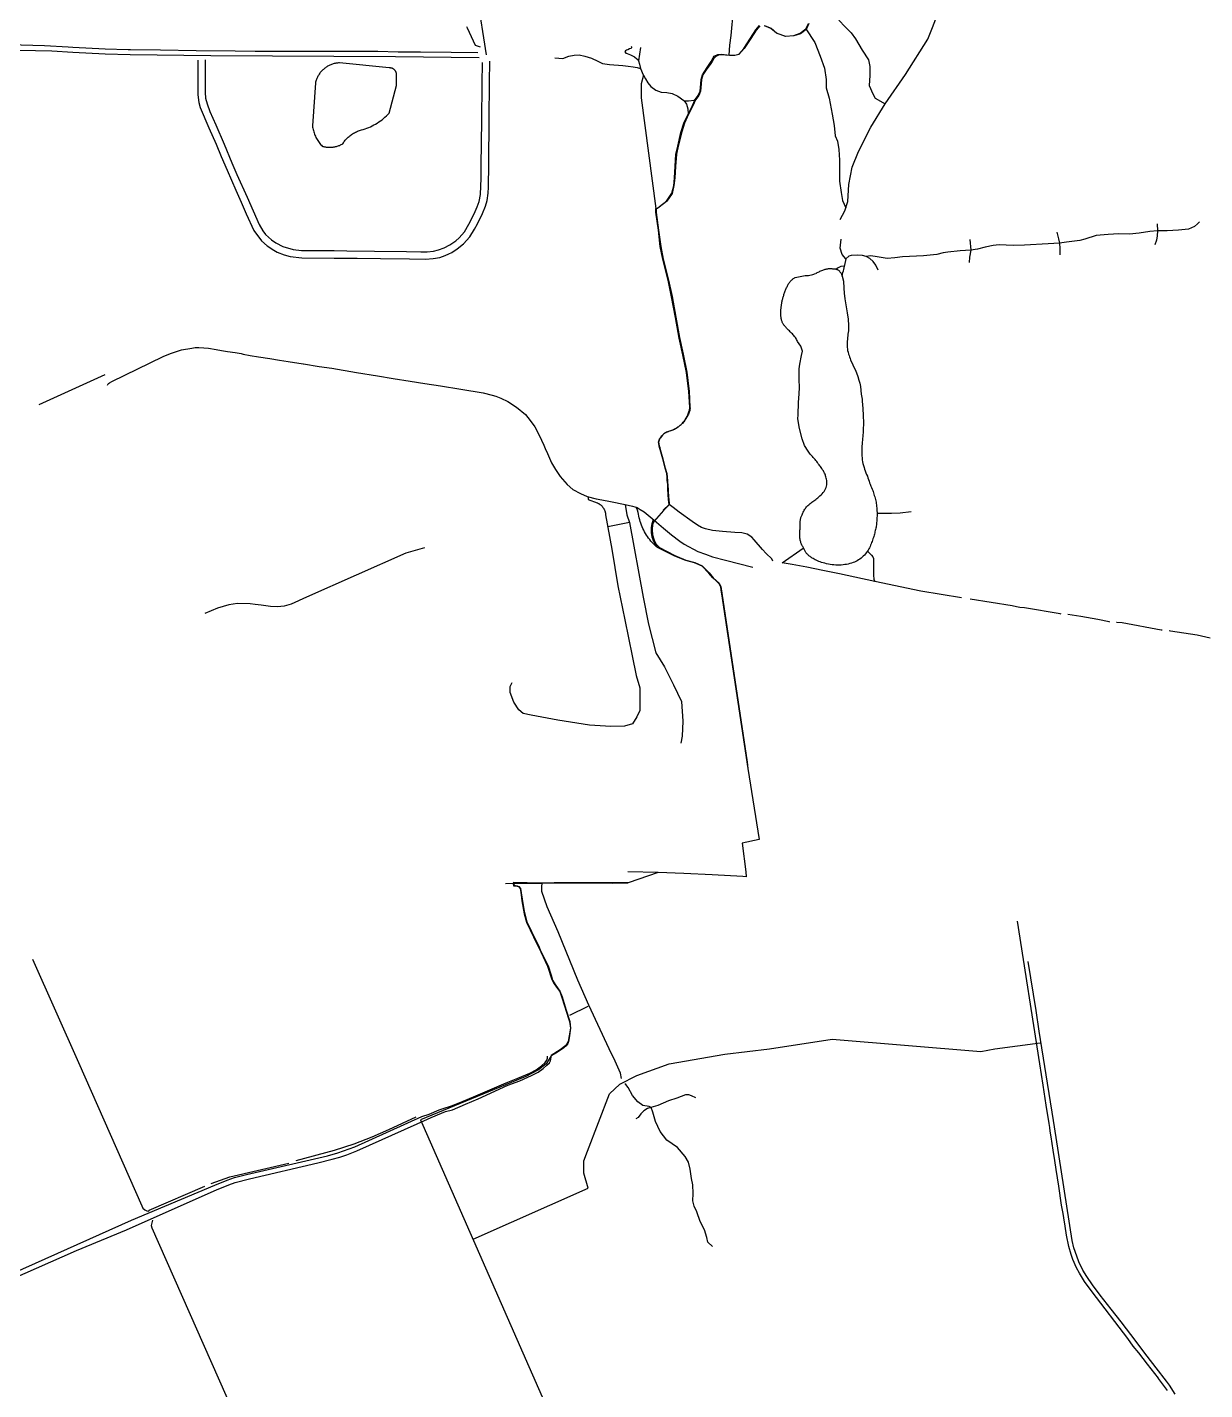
# Model space of a CAD drawing. Header units: inches. Extents: x 327545 to 344127, y 4677187 to 4689491.
# Drawn here: x 340289 to 342356, y 4685573 to 4687964 of the extents above; entities that cross this region are included whole.
import ezdxf

# ---------------------------------------------------------------- set-up
doc = ezdxf.new("R2010")
doc.units = ezdxf.units.IN
doc.header["$MEASUREMENT"] = 0
doc.layers.add('Trails', color=7, linetype='Continuous')

msp = doc.modelspace()

# ---------------------------------------------------------------- linework, layer by layer
at = {"layer": 'Trails'}
for p, q in [((340898.4853, 4689171.9693), (341094.6045, 4687915.6479)), ((342272.5647, 4687619.1488), (342273.0303, 4687606.6343)), ((341943.7095, 4687591.5688), (341945.1479, 4687572.8798)), ((340412.622, 4687348.3255), (340309.6837, 4687301.5221)), ((340425.328, 4687354.1026), (340412.622, 4687348.3255)), ((341346.1911, 4687095.1152), (341308.1029, 4687087.2592)), ((340953.9012, 4687040.946), (340866.7479, 4687002.3279)), ((340986.7867, 4687050.1108), (340953.9012, 4687040.946)), ((341613.9382, 4687024.2623), (341651.2525, 4687049.9336)), ((340866.7479, 4687002.3279), (340779.3946, 4686963.6852)), ((341343.4756, 4686461.7176), (341324.6625, 4686461.6032)), ((340298.8563, 4686328.4511), (340379.2425, 4686147.0036)), ((341273.0543, 4686245.1443), (341240.7592, 4686229.3948))]:
    msp.add_line(p, q, dxfattribs=at)
for points in [[(341715.7867, 4687626.5661), (341724.3857, 4687641.7796), (341729.6774, 4687658.3161), (341731.0003, 4687688.0818), (341736.9534, 4687718.509), (341748.1982, 4687745.6288), (341770.0264, 4687788.6237), (341795.1619, 4687829.6342), (341830.3515, 4687880.9634), (341870.0391, 4687942.8761), (341877.9766, 4687963.5136), (341890.6767, 4687996.8512), (341904.1704, 4688057.97), (341929.2411, 4688066.8417), (341947.4974, 4688077.9542), (341967.3395, 4688092.6483)], [(341534.3469, 4687996.3586), (341530.9298, 4687990.2579), (341529.3556, 4687987.4505), (341526.8905, 4687980.3786), (341525.8287, 4687969.0308), (341524.2233, 4687949.3863), (341521.5561, 4687932.7237), (341520.4394, 4687915.2295)], [(341657.3516, 4688010.6137), (341680.79, 4688006.0397), (341695.3421, 4687994.1335), (341711.2171, 4687979.5814), (341721.8005, 4687967.6751), (341735.0297, 4687954.4459), (341742.9672, 4687943.8625), (341754.8735, 4687924.0187), (341765.4568, 4687906.8208), (341768.1027, 4687894.9145), (341768.1027, 4687879.0395), (341766.7798, 4687861.8415), (341773.3944, 4687847.2894), (341777.3631, 4687839.3519), (341795.1619, 4687829.6342)], [(341574.8999, 4687966.4092), (341568.5235, 4687958.6304), (341559.2895, 4687944.3694), (341547.3038, 4687926.4835), (341538.3874, 4687916.4029), (341530.9525, 4687914.5508), (341521.5069, 4687914.4714), (341507.484, 4687915.6091), (341502.2981, 4687915.0006), (341497.5237, 4687912.7539), (341494.2223, 4687909.0873), (341491.1646, 4687903.9972), (341487.8706, 4687898.4806), (341481.9968, 4687891.1384), (341474.8624, 4687880.193), (341472.8984, 4687872.5216), (341472.0297, 4687864.6204), (341471.5193, 4687858.2771), (341471.0337, 4687851.9716), (341467.7787, 4687844.0259), (341462.2225, 4687836.7631), (341457.3425, 4687826.0173), (341449.959, 4687811.3631), (341442.6839, 4687795.8556), (341438.0131, 4687780.4068), (341431.4646, 4687755.1258), (341428.6468, 4687741.116), (341427.218, 4687719.4863), (341425.829, 4687699.6425), (341424.2812, 4687685.9503), (341421.1095, 4687672.2261), (341411.7796, 4687658.4865), (341398.8811, 4687648.644), (341395.9839, 4687646.223), (341393.302, 4687645.2935), (341393.176, 4687638.9238), (341397.4623, 4687607.9675), (341400.9945, 4687579.194), (341405.5585, 4687557.1277), (341414.5279, 4687520.377), (341421.006, 4687491.4607), (341427.6155, 4687455.1246), (341434.2251, 4687419.7323), (341440.3626, 4687390.0029), (341446.9721, 4687358.3858), (341450.749, 4687324.8811), (341452.4156, 4687297.3945), (341452.623, 4687295.4025), (341452.2526, 4687293.1932), (341451.988, 4687291.5396), (341451.4324, 4687289.661), (341451.0355, 4687288.4572), (341450.4138, 4687286.9226), (341449.7259, 4687285.1366), (341448.9321, 4687283.4698), (341448.178, 4687281.9087), (341447.4372, 4687280.4006), (341446.5773, 4687278.866), (341445.5719, 4687277.2785), (341444.7723, 4687275.9481), (341443.79, 4687274.5014), (341442.6879, 4687273.0055), (341441.5899, 4687271.4576), (341440.4654, 4687270.1876), (341439.2086, 4687268.7721), (341438.0709, 4687267.7138), (341436.8274, 4687266.5496), (341435.4648, 4687265.3325), (341434.208, 4687264.3933), (341432.8322, 4687263.2952), (341431.4696, 4687262.184), (341429.9747, 4687261.2447), (341428.4401, 4687260.2922), (341426.879, 4687259.3529), (341425.3259, 4687258.5437), (341423.6961, 4687257.7394), (341422.1298, 4687257.0409), (341420.6269, 4687256.4271), (341417.1979, 4687255.1994), (341414.5944, 4687254.3739), (341413.0104, 4687253.8355), (341411.3237, 4687253.1409), (341409.7097, 4687252.3604), (341408.195, 4687251.3815), (341406.6935, 4687250.3099), (341405.2846, 4687249.2119), (341404.041, 4687247.9617), (341402.7909, 4687246.5065), (341401.7458, 4687245.1241), (341400.747, 4687243.6821), (341399.8011, 4687242.088), (341398.9213, 4687240.4608), (341398.5509, 4687239.5744), (341398.2136, 4687238.7542), (341397.9556, 4687237.9075), (341397.6117, 4687237.0675), (341397.4595, 4687236.234), (341397.9622, 4687232.9267), (341398.5972, 4687229.6393), (341399.3323, 4687226.3285), (341400.2055, 4687223.0423), (341404.6981, 4687206.7545), (341408.905, 4687190.2921), (341409.6035, 4687188.3633), (341410.1988, 4687186.4663), (341410.7941, 4687184.5136), (341411.2465, 4687182.6086), (341411.6593, 4687180.5449), (341412.0324, 4687178.4652), (341412.2784, 4687176.6237), (341412.4927, 4687174.6314), (341412.6118, 4687172.6312), (341412.7626, 4687170.5357), (341412.7309, 4687168.5751), (341413.1595, 4687165.1699), (341413.4929, 4687161.7012), (341413.7469, 4687158.169), (341413.8739, 4687154.6765), (341414.0009, 4687151.0967), (341414.3263, 4687147.2549), (341414.3819, 4687145.8341), (341414.5009, 4687144.2704), (341414.612, 4687142.5877), (341414.7232, 4687140.9525), (341414.9295, 4687137.9998), (341415.0645, 4687136.4123), (341415.2709, 4687134.3247), (341415.4614, 4687132.7451), (341415.9092, 4687129.8136), (341416.1208, 4687127.7233), (341416.5177, 4687126.1504), (341405.8087, 4687116.1089), (341389.4772, 4687097.3267), (341388.2602, 4687095.5276), (341386.7653, 4687090.5507), (341385.7731, 4687082.2825), (341386.8975, 4687072.8898), (341389.4111, 4687063.8278), (341392.7845, 4687057.0809), (341398.6715, 4687050.7309), (341426.056, 4687036.7079), (341445.2383, 4687028.8366), (341460.862, 4687024.3915), (341473.7472, 4687019.047), (341486.3381, 4687006.3964), (341493.0618, 4686997.8273), (341503.5393, 4686988.1965), (341506.4233, 4686982.746), (341552.5794, 4686674.253)], [(341415.8577, 4687126.2188), (341414.9602, 4687135.4717), (341413.7412, 4687153.04), (341413.7378, 4687154.7176), (341413.6188, 4687158.2132), (341413.3882, 4687161.7032), (341413.0462, 4687165.1841), (341412.5931, 4687168.6522), (341412.5827, 4687170.6606), (341412.5038, 4687172.6674), (341412.3565, 4687174.6704), (341412.141, 4687176.6672), (341411.8575, 4687178.6555), (341411.5064, 4687180.633), (341411.0881, 4687182.5974), (341410.6029, 4687184.5463), (341410.0517, 4687186.4776), (341409.4348, 4687188.3889), (341408.7532, 4687190.2781), (341404.564, 4687206.7183), (341400.0261, 4687223.0657), (341399.1813, 4687226.3469), (341398.4339, 4687229.6517), (341397.7844, 4687232.9771), (341397.2335, 4687236.3203), (341397.4844, 4687237.1975), (341397.7652, 4687238.0657), (341398.0755, 4687238.9237), (341398.4149, 4687239.7707), (341398.783, 4687240.6056), (341399.1794, 4687241.4274), (341399.6037, 4687242.2352), (341400.0553, 4687243.028), (341400.5337, 4687243.805), (341401.0383, 4687244.5651), (341401.5687, 4687245.3076), (341402.124, 4687246.0316), (341402.7038, 4687246.7361), (341403.3073, 4687247.4205), (341403.9338, 4687248.0838), (341404.5826, 4687248.7254), (341405.2529, 4687249.3444), (341405.944, 4687249.9401), (341406.6551, 4687250.5119), (341407.3852, 4687251.0591), (341408.1336, 4687251.5811), (341408.8994, 4687252.0772), (341409.6817, 4687252.5468), (341410.4795, 4687252.9895), (341411.2921, 4687253.4046), (341412.1183, 4687253.7918), (341412.9572, 4687254.1505), (341413.808, 4687254.4803), (341414.6695, 4687254.7809), (341415.5407, 4687255.0519), (341417.2171, 4687255.5496), (341418.8754, 4687256.1045), (341420.5138, 4687256.7158), (341422.1302, 4687257.383), (341423.7228, 4687258.1052), (341425.2897, 4687258.8815), (341426.829, 4687259.7111), (341428.3391, 4687260.593), (341429.818, 4687261.5262), (341431.264, 4687262.5095), (341432.6755, 4687263.5417), (341434.0508, 4687264.6218), (341435.3883, 4687265.7484), (341436.6863, 4687266.9201), (341437.9434, 4687268.1357), (341439.1581, 4687269.3936), (341440.329, 4687270.6925), (341441.4546, 4687272.0307), (341442.5338, 4687273.4067), (341443.5651, 4687274.8189), (341444.5474, 4687276.2656), (341445.4795, 4687277.7451), (341446.3604, 4687279.2558), (341447.189, 4687280.7957), (341447.9643, 4687282.3631), (341448.6854, 4687283.9562), (341449.3514, 4687285.5731), (341449.9617, 4687287.2118), (341450.5154, 4687288.8705), (341451.012, 4687290.5472), (341451.4507, 4687292.24), (341451.8312, 4687293.9468), (341452.0376, 4687295.0493), (341451.9682, 4687297.243), (341450.1823, 4687324.4951), (341446.3127, 4687357.8658), (341439.6766, 4687389.2801), (341433.4854, 4687418.5696), (341426.8972, 4687454.5265), (341420.2297, 4687490.8803), (341413.9242, 4687520.2464), (341404.938, 4687557.0361), (341400.2169, 4687579.2153), (341396.9121, 4687608.001), (341392.6631, 4687639.1462), (341392.6631, 4687645.7527), (341395.4958, 4687646.6965), (341398.3284, 4687649.056), (341411.0755, 4687658.9658), (341420.5177, 4687672.6508), (341423.8225, 4687685.864), (341425.2388, 4687699.549), (341426.6552, 4687719.3686), (341427.5994, 4687741.0759), (341430.9042, 4687755.2328), (341436.5696, 4687779.2995), (341441.7933, 4687795.6104), (341449.3166, 4687811.3885), (341456.8349, 4687826.4477), (341461.5915, 4687836.8709), (341466.8758, 4687844.3864), (341470.3684, 4687851.808), (341471.3605, 4687864.4287), (341471.7971, 4687872.2868), (341474.5356, 4687880.7403), (341478.6837, 4687886.7408), (341481.4719, 4687891.5185), (341489.6154, 4687903.9708), (341492.9109, 4687910.3472), (341494.8953, 4687913.2841), (341501.285, 4687915.9035), (341507.4381, 4687916.529), (341521.6014, 4687915.1134), (341531.0437, 4687915.1134), (341538.1254, 4687917.001), (341547.0955, 4687926.9108), (341558.4262, 4687944.8428), (341567.8684, 4687959.4717), (341574.478, 4687967.022)], [(341661.0418, 4687970.2721), (341656.3851, 4687960.2709), (341646.2251, 4687952.4921), (341634.6363, 4687948.8408), (341620.1504, 4687947.7627), (341604.5069, 4687953.4446), (341594.4791, 4687961.5673), (341583.2872, 4687966.224)], [(341583.4482, 4687967.022), (341594.7788, 4687962.303), (341604.6932, 4687953.8089), (341620.2729, 4687948.1461), (341634.4363, 4687949.5618), (341645.767, 4687953.337), (341655.6813, 4687960.8874), (341660.4024, 4687970.7972)], [(341084.6601, 4687928.7892), (341076.2945, 4687931.9853), (341062.0237, 4687962.4711), (341061.5368, 4687963.5496), (341061.0134, 4687964.6107)], [(341655.6813, 4687960.8874), (341671.3311, 4687937.1818), (341680.5916, 4687913.3692), (341688.5291, 4687892.2025), (341691.1749, 4687872.3587), (341691.1749, 4687857.8066), (341696.4666, 4687839.2858), (341701.7583, 4687811.5045), (341705.727, 4687791.6607), (341707.0499, 4687773.1398), (341711.0187, 4687763.8794), (341713.6645, 4687749.3273), (341714.9875, 4687730.8064), (341714.9875, 4687714.9313), (341714.9875, 4687693.7646), (341717.8979, 4687673.9209), (341719.8823, 4687659.6333), (341726.1408, 4687647.2642)], [(340134.7822, 4687937.4174), (340319.7666, 4687931.725), (340361.0902, 4687929.4463), (340369.6671, 4687928.9733), (340426.2881, 4687925.9042), (340466.3339, 4687924.8478), (340470.4206, 4687924.74), (340523.4202, 4687924.0346), (340585.7263, 4687923.2054), (340654.1879, 4687922.4167), (340689.3611, 4687922.129), (340734.5652, 4687922.2083), (340795.6841, 4687922.248), (340834.4985, 4687922.0893), (340867.5583, 4687921.8511), (340904.6662, 4687921.9305), (340940.5583, 4687921.0177), (340979.6757, 4687921.0177), (341033.5317, 4687920.3033), (341080.1646, 4687919.4699)], [(340246.8883, 4687924.4397), (340332.4551, 4687922.3353), (340369.4554, 4687920.295), (340426.0764, 4687917.2258), (340470.209, 4687916.0617), (340611.4743, 4687914.3868), (340935.4875, 4687912.6357), (341082.2742, 4687910.6815)], [(341349.0034, 4687930.784), (341349.7178, 4687929.4346), (341349.6384, 4687927.8471), (341348.3684, 4687926.8946), (341346.5428, 4687926.0215), (341343.209, 4687924.5927), (341341.1453, 4687923.799), (341339.0815, 4687922.6083), (341338.3671, 4687921.1002), (341338.6846, 4687919.9889), (341340.034, 4687918.4808), (341342.1771, 4687918.0046), (341345.0346, 4687916.8139), (341348.289, 4687915.4646), (341351.7815, 4687913.8771), (341355.274, 4687912.0514), (341359.4015, 4687908.7971), (341360.1953, 4687907.2095), (341361.9504, 4687904.9187)], [(341365.5231, 4687928.3914), (341361.9504, 4687904.9187), (341363.8818, 4687899.2566), (341365.6228, 4687891.7477), (341370.5241, 4687880.4032), (341370.9984, 4687879.5736)], [(340588.7919, 4687906.3938), (340588.7126, 4687845.3543), (340590.7763, 4687832.0192), (340592.9194, 4687823.3673), (340608.1595, 4687787.675), (340620.8066, 4687758.5178), (340629.8024, 4687737.3511), (340640.3329, 4687713.3269), (340655.52, 4687678.1373), (340664.5158, 4687657.2351), (340673.4588, 4687636.5976), (340686.7938, 4687607.1759), (340700.5522, 4687588.9725), (340710.5534, 4687580.4529), (340722.248, 4687572.6212), (340727.9101, 4687569.4991), (340740.2927, 4687564.3662), (340750.9818, 4687561.5087), (340771.1431, 4687559.3391), (340827.9757, 4687558.8099), (340868.4571, 4687558.4395), (340909.1501, 4687557.9633), (340960.2507, 4687557.3026), (340988.2702, 4687556.9454), (341001.8433, 4687558.0567), (341013.3527, 4687560.0807), (341022.7899, 4687563.5203), (341029.4904, 4687566.3895), (341034.4173, 4687568.917), (341044.0746, 4687575.0025), (341054.7767, 4687584.013), (341066.0351, 4687596.3676), (341074.0387, 4687609.4645), (341079.4627, 4687619.188), (341088.0617, 4687637.2458), (341093.4195, 4687649.9458), (341096.3299, 4687660.0662), (341098.2482, 4687672.5678), (341098.645, 4687683.1511), (341099.5049, 4687723.5002), (341100.1002, 4687802.5446), (341100.8279, 4687866.7723), (341101.0924, 4687904.2109)], [(340601.7011, 4687906.6475), (340601.3836, 4687849.1799), (340602.4419, 4687839.549), (340604.8761, 4687829.389), (340609.9561, 4687816.2656), (340620.1161, 4687792.8764), (340634.9328, 4687758.9039), (340648.6912, 4687725.778), (340657.3696, 4687705.6696), (340675.0438, 4687665.7703), (340685.7329, 4687641.5345), (340696.1046, 4687617.7219), (340702.878, 4687606.8211), (340707.7463, 4687600.471), (340718.2238, 4687591.1577), (340725.4205, 4687585.7602), (340738.0147, 4687579.0927), (340755.9006, 4687573.6952), (340770.929, 4687572.4252), (340827.9732, 4687572.0018), (340850.078, 4687571.6298), (340898.9731, 4687570.8758), (340954.8135, 4687570.2804), (340979.9358, 4687569.9233), (340991.2071, 4687570.0026), (341002.3593, 4687571.0742), (341011.3287, 4687573.3761), (341021.0426, 4687576.7355), (341031.2121, 4687581.9883), (341041.5706, 4687589.3305), (341047.4444, 4687594.4105), (341056.6916, 4687605.1261), (341064.1925, 4687618.3818), (341073.4397, 4687636.7968), (341079.0754, 4687648.7428), (341082.4885, 4687658.3869), (341084.8697, 4687670.6503), (341085.7929, 4687698.8872), (341086.1001, 4687721.4107), (341087.2018, 4687800.5602), (341087.9294, 4687864.7879), (341088.194, 4687902.2266)], [(340924.6313, 4687892.5247), (340837.1836, 4687901.3732), (340835.6367, 4687901.2878), (340834.0936, 4687901.1491), (340832.5563, 4687900.9571), (340831.0265, 4687900.7121), (340829.5061, 4687900.4145), (340827.9969, 4687900.0645), (340826.5006, 4687899.6625), (340825.0192, 4687899.2091), (340823.5543, 4687898.7048), (340822.1077, 4687898.1502), (340820.6811, 4687897.546), (340819.2762, 4687896.8928), (340817.8948, 4687896.1915), (340816.5384, 4687895.4429), (340815.2086, 4687894.6479), (340813.9071, 4687893.8074), (340812.6355, 4687892.9225), (340811.3951, 4687891.9941), (340810.1876, 4687891.0235), (340809.0143, 4687890.0117), (340807.8767, 4687888.96), (340806.7761, 4687887.8696), (340805.7138, 4687886.7419), (340804.6911, 4687885.5781), (340803.7093, 4687884.3797), (340802.7694, 4687883.1481), (340801.8726, 4687881.8847), (340801.02, 4687880.5912), (340800.2126, 4687879.2689), (340799.4513, 4687877.9196), (340798.7372, 4687876.5447), (340798.0709, 4687875.146), (340797.4534, 4687873.7251), (340796.8853, 4687872.2838), (340796.3673, 4687870.8236), (340795.9001, 4687869.3465), (340795.4842, 4687867.8541), (340795.1201, 4687866.3482), (340789.9544, 4687790.7679), (340790.2413, 4687788.6843), (340790.5998, 4687786.6119), (340791.0296, 4687784.553), (340791.5301, 4687782.5102), (340792.1007, 4687780.4858), (340792.7408, 4687778.4823), (340793.4496, 4687776.5021), (340794.2262, 4687774.5474), (340795.0697, 4687772.6207), (340795.9791, 4687770.7243), (340796.9534, 4687768.8603), (340797.9914, 4687767.031), (340799.0918, 4687765.2386), (340800.2534, 4687763.4852), (340801.4747, 4687761.7728), (340802.7543, 4687760.1036), (340804.0907, 4687758.4795), (340805.4823, 4687756.9024), (340806.9274, 4687755.3743), (340808.3621, 4687754.9355), (340809.8108, 4687754.5458), (340811.272, 4687754.2056), (340812.7439, 4687753.9154), (340814.2249, 4687753.6754), (340815.7131, 4687753.4859), (340817.207, 4687753.3473), (340818.7046, 4687753.2595), (340820.2045, 4687753.2228), (340821.7046, 4687753.2372), (340823.2035, 4687753.3025), (340824.6992, 4687753.4189), (340826.1901, 4687753.5861), (340827.6745, 4687753.804), (340829.1506, 4687754.0723), (340830.6167, 4687754.3906), (340832.0711, 4687754.7586), (340833.5121, 4687755.176), (340834.9381, 4687755.6421), (340836.3474, 4687756.1565), (340837.7384, 4687756.7186), (340839.1095, 4687757.3277), (340840.459, 4687757.9831), (340841.7854, 4687758.6841), (340843.0872, 4687759.4298), (340844.1124, 4687761.0338), (340845.1926, 4687762.6012), (340846.3265, 4687764.1303), (340847.5128, 4687765.619), (340848.7501, 4687767.0657), (340850.0368, 4687768.4687), (340851.3714, 4687769.8261), (340852.7523, 4687771.1364), (340854.1778, 4687772.398), (340855.6463, 4687773.6093), (340857.1558, 4687774.769), (340858.7048, 4687775.8756), (340860.2911, 4687776.9278), (340861.9131, 4687777.9244), (340863.5686, 4687778.864), (340865.2558, 4687779.7457), (340866.9725, 4687780.5682), (340868.7167, 4687781.3308), (340870.4863, 4687782.0323), (340872.2792, 4687782.672), (340874.0933, 4687783.2491), (340875.9262, 4687783.7629), (340879.1794, 4687784.6743), (340882.3995, 4687785.6968), (340885.5825, 4687786.8293), (340888.7247, 4687788.0704), (340891.8225, 4687789.4186), (340894.8721, 4687790.8725), (340897.87, 4687792.4302), (340900.8127, 4687794.0899), (340903.6967, 4687795.8497), (340906.5185, 4687797.7075), (340909.2748, 4687799.661), (340911.9625, 4687801.7081), (340914.5783, 4687803.8463), (340917.1191, 4687806.073), (340919.582, 4687808.3856), (340921.964, 4687810.7815), (340924.2623, 4687813.2577), (340937.5455, 4687861.5553), (340937.5455, 4687879.9895), (340937.5568, 4687880.4042), (340937.5538, 4687880.8191), (340937.5366, 4687881.2337), (340937.505, 4687881.6474), (340937.4592, 4687882.0597), (340937.3992, 4687882.4703), (340937.3251, 4687882.8785), (340937.237, 4687883.284), (340937.1349, 4687883.6861), (340937.0191, 4687884.0845), (340936.8895, 4687884.4787), (340936.7465, 4687884.8681), (340936.5901, 4687885.2524), (340936.4205, 4687885.6311), (340936.238, 4687886.0037), (340936.0428, 4687886.3698), (340935.8351, 4687886.729), (340935.615, 4687887.0807), (340935.383, 4687887.4247), (340935.1393, 4687887.7605), (340934.8842, 4687888.0877), (340934.6179, 4687888.4058), (340934.3408, 4687888.7147), (340934.0532, 4687889.0137), (340933.7555, 4687889.3027), (340933.448, 4687889.5812), (340933.1311, 4687889.849), (340932.8051, 4687890.1057), (340932.4705, 4687890.351), (340932.1276, 4687890.5846), (340931.7769, 4687890.8063), (340931.4187, 4687891.0157), (340931.0535, 4687891.2127), (340930.6818, 4687891.3969), (340930.3039, 4687891.5683), (340929.9203, 4687891.7265), (340929.5316, 4687891.8713), (340929.138, 4687892.0027), (340928.7402, 4687892.1205), (340928.3385, 4687892.2244), (340927.9335, 4687892.3145), (340927.5256, 4687892.3905), (340927.1153, 4687892.4524), (340926.7032, 4687892.5002), (340926.2897, 4687892.5337), (340925.8752, 4687892.5529), (340925.4603, 4687892.5578), (340925.0455, 4687892.5484), (340924.6313, 4687892.5247)], [(341215.1208, 4687910.3848), (341229.461, 4687909.27), (341239.6585, 4687913.0921), (341249.0594, 4687915.0031), (341257.9822, 4687915.3216), (341268.1797, 4687913.4106), (341279.3333, 4687909.5885), (341290.9648, 4687904.3332), (341299.091, 4687900.5112), (341311.2005, 4687898.6002), (341334.8339, 4687896.5599), (341343.7999, 4687895.4466), (341352.764, 4687894.3671), (341359.5109, 4687893.1765), (341365.6228, 4687891.7477)], [(341370.9984, 4687879.5736), (341366.8595, 4687864.374), (341366.8595, 4687839.9074), (341392.6631, 4687645.7527)], [(341370.9984, 4687879.5736), (341374.525, 4687873.4049), (341378.5258, 4687866.4066), (341383.8603, 4687859.7416), (341392.5288, 4687853.743), (341401.8641, 4687849.744), (341411.5328, 4687849.4108), (341420.8681, 4687847.7445), (341430.8702, 4687842.7458), (341441.5392, 4687835.4142), (341441.9792, 4687834.8277)], [(341441.9792, 4687834.8277), (341449.8743, 4687834.7477), (341459.5429, 4687836.0807), (341462.5532, 4687838.0725)], [(341441.9792, 4687834.8277), (341446.5402, 4687828.7492), (341448.5406, 4687820.7511), (341449.5223, 4687811.7635)], [(342273.0303, 4687606.6343), (342259.6739, 4687605.7102), (342240.9202, 4687602.7189), (342223.9678, 4687600.5625), (342204.7552, 4687601.692), (342186.4671, 4687600.4598), (342165.4051, 4687598.3034), (342145.0747, 4687592.1087), (342136.8554, 4687589.8496), (342113.2248, 4687586.7689), (342100.7931, 4687584.8179)], [(342273.0303, 4687606.6343), (342272.5647, 4687597.9953), (342270.818, 4687590.0884), (342268.455, 4687581.9762)], [(342346.7988, 4687622.6534), (342343.3056, 4687618.9567), (342337.6548, 4687614.4385), (342327.3807, 4687609.8176), (342309.8118, 4687607.9693), (342289.88, 4687606.6343), (342273.0303, 4687606.6343)], [(341726.109, 4687557.6713), (341719.536, 4687565.0514), (341716.1004, 4687576.4259), (341717.8183, 4687592.0928)], [(342100.7931, 4687584.8179), (342080.964, 4687583.9964), (342039.4563, 4687581.3266), (342019.319, 4687580.7104), (341995.2775, 4687581.84), (341984.3953, 4687580.992), (341970.6278, 4687578.2195), (341957.0659, 4687574.7282), (341945.1479, 4687572.8798)], [(342096.4779, 4687604.123), (342099.0465, 4687592.4167), (342100.7931, 4687584.8179)], [(342100.7931, 4687584.8179), (342101.7178, 4687575.7815), (342101.7178, 4687564.6913)], [(341761.7603, 4687561.8814), (341754.9795, 4687563.2163), (341745.8354, 4687563.9352), (341735.4585, 4687563.2163), (341731.1434, 4687562.4975), (341726.109, 4687557.6713)], [(341945.1479, 4687572.8798), (341926.3462, 4687571.3395), (341905.0787, 4687569.0804), (341896.8593, 4687567.9508), (341885.3523, 4687565.3837), (341861.9272, 4687562.6111), (341837.8856, 4687561.8923), (341825.3511, 4687561.1735), (341812.2003, 4687559.3251), (341798.3364, 4687558.2874), (341780.6648, 4687561.0599), (341769.9797, 4687562.7029), (341761.7603, 4687561.8814)], [(341782.5142, 4687537.6474), (341778.7127, 4687546.4784), (341773.9867, 4687552.9477), (341768.2331, 4687557.8767), (341761.7603, 4687561.8814)], [(341945.1479, 4687572.8798), (341942.8876, 4687560.5574), (341942.3738, 4687551.3156)], [(341673.4778, 4687532.2029), (341674.1769, 4687532.5128), (341675.8058, 4687533.2897), (341677.4113, 4687534.0883), (341678.9996, 4687534.8888), (341680.5767, 4687535.6712), (341682.1489, 4687536.4158), (341683.7201, 4687537.1057), (341685.286, 4687537.736), (341686.8397, 4687538.305), (341688.3745, 4687538.8109), (341689.8839, 4687539.2517), (341691.3611, 4687539.6257), (341692.7994, 4687539.931), (341694.1922, 4687540.1658), (341695.5346, 4687540.3299), (341696.8294, 4687540.43), (341698.0814, 4687540.4743), (341699.2951, 4687540.471), (341700.4753, 4687540.4283), (341701.6267, 4687540.3545), (341702.7539, 4687540.2579), (341703.8616, 4687540.1467), (341704.9533, 4687540.0262), (341706.0281, 4687539.8896), (341707.0837, 4687539.7275), (341708.118, 4687539.53), (341709.1289, 4687539.2877), (341710.1142, 4687538.9909), (341711.0716, 4687538.6298), (341711.9991, 4687538.195), (341712.8943, 4687537.6792), (341713.7532, 4687537.0845), (341714.5721, 4687536.4156), (341715.3468, 4687535.6771)], [(341722.9795, 4687544.5825), (341717.376, 4687543.8086), (341712.3416, 4687541.7548), (341709.1289, 4687539.2877)], [(341715.0453, 4687535.6028), (341717.5561, 4687532.6735), (341719.4611, 4687526.9585), (341721.7895, 4687518.4918), (341722.4939, 4687506.3044), (341722.7585, 4687497.4144), (341724.2402, 4687487.3073), (341726.4627, 4687473.0198), (341728.4735, 4687462.701), (341729.7435, 4687451.4826), (341730.3256, 4687440.6876), (341730.4314, 4687431.4272), (341729.4784, 4687425.2887), (341729.4774, 4687422.9386), (341728.8263, 4687418.6434), (341728.694, 4687415.9975), (341728.4956, 4687413.021), (341728.2971, 4687409.5814), (341728.231, 4687405.8111), (341728.2971, 4687402.7684), (341728.7601, 4687398.998), (341729.0909, 4687396.6168), (341729.8185, 4687393.5079), (341730.6122, 4687390.2668), (341731.6044, 4687388.0839), (341732.4643, 4687385.5043), (341733.4565, 4687382.5277), (341734.3164, 4687380.2787), (341738.2852, 4687371.5475), (341743.18, 4687360.5011), (341744.4367, 4687357.4584), (341747.0826, 4687350.9099), (341749.0008, 4687344.626), (341750.2576, 4687339.2021), (341751.5144, 4687333.3812), (341753.1019, 4687320.0859), (341754.3602, 4687311.0843), (341754.5148, 4687309.3519), (341754.8003, 4687306.0694), (341755.0744, 4687302.8417), (341755.335, 4687299.6625), (341755.5798, 4687296.5198), (341755.8066, 4687293.4014), (341756.0131, 4687290.2955), (341756.197, 4687287.1898), (341756.3561, 4687284.0724), (341756.488, 4687280.9313), (341756.5905, 4687277.7574), (341756.6611, 4687274.5546), (341756.6974, 4687271.3299), (341756.6969, 4687268.0901), (341756.6571, 4687264.8422), (341756.5755, 4687261.5932), (341756.4498, 4687258.3499), (341756.2773, 4687255.1193), (341756.0582, 4687251.9056), (341755.8022, 4687248.7017), (341755.5216, 4687245.4978), (341755.2287, 4687242.2841), (341754.9358, 4687239.0508), (341754.6553, 4687235.7879), (341754.3992, 4687232.4858), (341754.1801, 4687229.1346), (341754.0103, 4687225.7285), (341753.9032, 4687222.2782), (341753.8723, 4687218.7985), (341753.9311, 4687215.304), (341754.0931, 4687211.8095), (341754.3718, 4687208.3298), (341754.7808, 4687204.8795), (341755.3336, 4687201.4734), (341756.0381, 4687198.1236), (341756.8803, 4687194.8315), (341757.8404, 4687191.5959), (341758.8988, 4687188.4155), (341760.0359, 4687185.2892), (341761.232, 4687182.2157), (341762.4674, 4687179.1937), (341763.7224, 4687176.2221), (341764.6164, 4687173.0217), (341765.7673, 4687170.3627), (341766.7992, 4687167.3861), (341767.712, 4687164.6873), (341768.7439, 4687161.9092), (341769.8551, 4687158.7739), (341770.9664, 4687156.1942), (341772.1173, 4687153.2573), (341773.1492, 4687150.7173), (341773.7445, 4687148.9711), (341774.2079, 4687146.7235), (341775.0878, 4687144.4612), (341775.9033, 4687142.2096), (341776.65, 4687139.9515), (341777.3235, 4687137.6699), (341777.9194, 4687135.3476), (341778.4355, 4687132.9714), (341778.8788, 4687130.5434), (341779.2581, 4687128.0697), (341779.5827, 4687125.5563), (341779.8615, 4687123.0093), (341780.1037, 4687120.4346), (341780.3182, 4687117.8384), (341780.5142, 4687115.2267), (341780.6976, 4687112.6067), (341780.782, 4687111.2637)], [(341719.4611, 4687526.9585), (341720.8502, 4687533.3085), (341721.5855, 4687536.3417)], [(341722.9795, 4687544.5825), (341721.6911, 4687538.6742), (341721.2588, 4687536.2571)], [(341726.109, 4687557.6713), (341723.4377, 4687546.6838), (341722.9795, 4687544.5825)], [(341763.732, 4687044.4056), (341763.3207, 4687043.8051), (341761.7858, 4687041.7245), (341760.1607, 4687039.6889), (341758.4432, 4687037.7113), (341756.6308, 4687035.8049), (341754.7212, 4687033.9827), (341752.7119, 4687032.2577), (341750.6007, 4687030.6429), (341748.3859, 4687029.1488), (341746.0691, 4687027.7757), (341743.6527, 4687026.5211), (341741.139, 4687025.3827), (341738.5305, 4687024.358), (341735.8295, 4687023.4448), (341733.0383, 4687022.6407), (341730.1595, 4687021.9433), (341727.1965, 4687021.3511), (341724.1588, 4687020.8663), (341721.0567, 4687020.492), (341717.9009, 4687020.2313), (341714.7018, 4687020.0872), (341711.4701, 4687020.063), (341708.2162, 4687020.1616), (341704.9507, 4687020.3862), (341701.6862, 4687020.7371), (341698.4436, 4687021.2044), (341695.2459, 4687021.7753), (341692.1162, 4687022.4369), (341689.0773, 4687023.1767), (341686.1524, 4687023.9817), (341683.3644, 4687024.8394), (341680.7363, 4687025.7369), (341678.2859, 4687026.6622), (341676.0104, 4687027.6064), (341673.9015, 4687028.561), (341671.9511, 4687029.5178), (341670.1512, 4687030.4686), (341668.4936, 4687031.405), (341666.9702, 4687032.3186), (341665.5729, 4687033.2013), (341664.2933, 4687034.0477), (341663.1218, 4687034.8646), (341662.0486, 4687035.6619), (341661.0639, 4687036.4494), (341660.1578, 4687037.2369), (341659.3206, 4687038.0341), (341658.5423, 4687038.8511), (341657.8132, 4687039.6975), (341657.1238, 4687040.5813), (341656.4664, 4687041.5032), (341655.8335, 4687042.462), (341655.2179, 4687043.4564), (341654.6121, 4687044.4851), (341654.0087, 4687045.547), (341653.4004, 4687046.6408), (341652.7799, 4687047.7653), (341652.1421, 4687048.9197), (341651.492, 4687050.1048), (341650.8371, 4687051.3218), (341650.1846, 4687052.572), (341649.5419, 4687053.8565), (341648.9164, 4687055.1767), (341648.3155, 4687056.5337), (341647.7466, 4687057.9287), (341647.2165, 4687059.3628), (341646.7307, 4687060.8363), (341646.2941, 4687062.349), (341645.9115, 4687063.901), (341645.5879, 4687065.4923), (341645.3282, 4687067.1229), (341645.1374, 4687068.7928), (341645.0202, 4687070.502), (341644.9784, 4687072.2492), (341645.0006, 4687074.0284), (341645.0718, 4687075.8321), (341645.1775, 4687077.653), (341645.3029, 4687079.4838), (341645.4331, 4687081.3169), (341645.5535, 4687083.1452), (341645.6494, 4687084.9612), (341645.7102, 4687086.757), (341645.7428, 4687088.522), (341645.7581, 4687090.2453), (341645.7673, 4687091.9158), (341645.7815, 4687093.5225), (341645.8116, 4687095.0542), (341645.8687, 4687096.5), (341645.9639, 4687097.8488), (341646.1067, 4687099.0961), (341646.2998, 4687100.2636), (341646.5446, 4687101.3795), (341646.8422, 4687102.4721), (341647.1938, 4687103.5696), (341647.6008, 4687104.7003), (341648.0642, 4687105.8923), (341648.5855, 4687107.174), (341649.1655, 4687108.5645), (341649.8045, 4687110.0472), (341650.5025, 4687111.5961), (341651.2594, 4687113.1856), (341652.0754, 4687114.7898), (341652.9503, 4687116.3829), (341653.8842, 4687117.9392), (341654.8771, 4687119.4329), (341655.929, 4687120.8445), (341657.0399, 4687122.18), (341658.2097, 4687123.4517), (341659.4385, 4687124.6718), (341660.7264, 4687125.8526), (341662.0732, 4687127.0063), (341663.479, 4687128.1454), (341664.9437, 4687129.282), (341666.4671, 4687130.4286), (341668.047, 4687131.5985), (341669.6809, 4687132.8053), (341671.3664, 4687134.0624), (341673.1011, 4687135.3834), (341674.8825, 4687136.7817), (341676.7082, 4687138.2709), (341678.5756, 4687139.8644), (341680.4756, 4687141.5726), (341682.3719, 4687143.3925), (341684.2215, 4687145.318), (341685.9814, 4687147.3429), (341687.6086, 4687149.4612), (341689.06, 4687151.6666), (341690.2927, 4687153.9531), (341691.2637, 4687156.3145), (341691.9429, 4687158.7401), (341692.3517, 4687161.2013), (341692.5245, 4687163.665), (341692.4958, 4687166.098), (341692.3, 4687168.4672), (341691.9715, 4687170.7393), (341691.5447, 4687172.8813), (341691.054, 4687174.86), (341690.5272, 4687176.6535), (341689.9661, 4687178.2849), (341689.3656, 4687179.7886), (341688.7209, 4687181.199), (341688.027, 4687182.5505), (341687.279, 4687183.8774), (341686.4721, 4687185.2141), (341685.6013, 4687186.5951), (341684.6626, 4687188.0478), (341683.6564, 4687189.573), (341682.5839, 4687191.1645), (341681.4462, 4687192.8162), (341680.2446, 4687194.5219), (341678.9803, 4687196.2755), (341677.6546, 4687198.0708), (341676.2686, 4687199.9018), (341674.8264, 4687201.7591), (341673.3424, 4687203.6213), (341671.8338, 4687205.4639), (341670.3178, 4687207.2624), (341668.8117, 4687208.992), (341667.3326, 4687210.6283), (341665.8977, 4687212.1468), (341664.5243, 4687213.5228), (341663.2254, 4687214.7408), (341659.6045, 4687220.0112), (341653.6514, 4687229.9331), (341649.0212, 4687241.5086), (341644.391, 4687260.0295), (341641.7451, 4687276.8967), (341642.0759, 4687283.842), (341642.7373, 4687305.6702), (341644.0602, 4687320.553), (341644.391, 4687331.4671), (341644.0602, 4687346.0192), (341644.0602, 4687364.5401), (341645.3832, 4687372.8084), (341648.3597, 4687387.6912), (341650.0134, 4687395.298), (341647.0368, 4687404.5584), (341641.3842, 4687412.3537), (341640.5046, 4687414.3095), (341639.535, 4687416.1871), (341638.4776, 4687417.9781), (341637.3368, 4687419.6772), (341636.1248, 4687421.291), (341634.8559, 4687422.8289), (341633.5444, 4687424.3005), (341632.2043, 4687425.7151), (341630.8501, 4687427.0823), (341629.4958, 4687428.4116), (341628.1558, 4687429.7124), (341626.8429, 4687430.9923), (341625.5649, 4687432.251), (341624.328, 4687433.4863), (341623.1388, 4687434.6958), (341622.0036, 4687435.8774), (341620.9286, 4687437.0288), (341619.9205, 4687438.1477), (341618.9854, 4687439.232), (341618.1279, 4687440.2817), (341617.3451, 4687441.3061), (341616.6322, 4687442.317), (341615.9842, 4687443.3261), (341615.3965, 4687444.3452), (341614.8643, 4687445.3858), (341614.3826, 4687446.4598), (341613.9466, 4687447.5788), (341613.5524, 4687448.7516), (341613.1989, 4687449.9748), (341612.8857, 4687451.2422), (341612.6126, 4687452.5474), (341612.3793, 4687453.8843), (341612.1855, 4687455.2464), (341612.0309, 4687456.6275), (341611.9152, 4687458.0214), (341611.8376, 4687459.4219), (341611.7952, 4687460.8245), (341611.7844, 4687462.2245), (341611.8019, 4687463.6177), (341611.8441, 4687464.9996), (341611.9076, 4687466.3658), (341611.9889, 4687467.7117), (341612.0846, 4687469.033), (341612.192, 4687470.3271), (341612.3117, 4687471.599), (341612.445, 4687472.8555), (341612.5933, 4687474.1033), (341612.7579, 4687475.3493), (341612.9403, 4687476.6003), (341613.1417, 4687477.8631), (341613.3635, 4687479.1445), (341613.607, 4687480.4502), (341613.8728, 4687481.7814), (341614.1613, 4687483.1379), (341614.4729, 4687484.5199), (341614.8082, 4687485.9273), (341615.1675, 4687487.3601), (341615.5513, 4687488.8184), (341615.9601, 4687490.3021), (341616.3942, 4687491.8103), (341616.8533, 4687493.339), (341617.3369, 4687494.8832), (341617.8446, 4687496.4377), (341618.3759, 4687497.9978), (341618.9304, 4687499.5583), (341619.5075, 4687501.1142), (341620.1069, 4687502.6606), (341620.7285, 4687504.1925), (341621.3732, 4687505.7048), (341622.0424, 4687507.1927), (341622.7375, 4687508.651), (341623.4598, 4687510.0748), (341624.2108, 4687511.4592), (341624.9917, 4687512.799), (341625.804, 4687514.0894), (341626.6479, 4687515.3256), (341627.5201, 4687516.5046), (341628.4158, 4687517.6238), (341629.3307, 4687518.6802), (341630.26, 4687519.6713), (341631.1994, 4687520.5943), (341632.1442, 4687521.4464), (341633.0899, 4687522.2251), (341634.0347, 4687522.9296), (341634.9877, 4687523.5683), (341635.9607, 4687524.1516), (341636.9655, 4687524.69), (341646.0126, 4687526.7468), (341654.2677, 4687528.0168), (341660.406, 4687528.0168), (341668.026, 4687529.9218), (341672.7723, 4687531.846)], [(340430.1087, 4687335.8692), (340431.4118, 4687338.0565), (340432.1526, 4687338.7973), (340433.7401, 4687340.0673), (340437.656, 4687342.184), (340527.9928, 4687386.2187), (340540.632, 4687391.6082), (340560.2985, 4687397.6884), (340578.0471, 4687400.8932), (340583.9745, 4687401.7155), (340590.4782, 4687401.7155), (340599.2045, 4687401.6333), (340607.4698, 4687401.0088), (340621.1572, 4687398.5924), (340630.0472, 4687396.8461), (340640.6306, 4687395.2057), (340654.3285, 4687393.1461), (340664.6707, 4687391.2793), (340668.2827, 4687390.3696), (340680.7408, 4687388.1612), (340695.2577, 4687385.6395), (340714.8727, 4687382.4828), (340732.1247, 4687379.751), (340747.0623, 4687377.2292), (340773.7629, 4687373.0622)], [(340773.7629, 4687373.0622), (340773.9921, 4687373.0264), (340801.8281, 4687368.3914), (340823.7085, 4687365.4494), (340867.2592, 4687358.3045), (340903.9297, 4687351.9867), (340931.4908, 4687347.3635)], [(340931.4908, 4687347.3635), (340961.366, 4687342.7404), (340987.3577, 4687338.8986), (341014.4979, 4687334.6957), (341050.2641, 4687328.6015), (341089.3139, 4687322.4789), (341105.093, 4687318.4862), (341111.6151, 4687316.3847)], [(341111.6151, 4687316.3847), (341120.6619, 4687313.2326), (341132.654, 4687306.9283), (341148.2552, 4687296.986), (341163.824, 4687284.1672), (341172.2467, 4687273.8051), (341180.0311, 4687262.6675), (341187.6051, 4687248.3778), (341195.8214, 4687230.4207), (341198.0844, 4687224.8381), (341202.3148, 4687215.9968), (341209.3777, 4687199.5357), (341216.4408, 4687188.1136), (341224.5128, 4687175.6838), (341236.6959, 4687161.7586), (341247.0081, 4687152.6213), (341260.0104, 4687145.4505), (341272.1522, 4687140.4665), (341287.6205, 4687136.4794), (341297.4468, 4687134.715)], [(341273.7699, 4687140.0496), (341273.5315, 4687135.1337), (341289.2727, 4687129.4995), (341290.0362, 4687129.1699), (341290.788, 4687128.8146), (341291.5273, 4687128.4338), (341292.2532, 4687128.0281), (341292.9648, 4687127.5979), (341293.6614, 4687127.1438), (341294.3421, 4687126.6662), (341295.0062, 4687126.1656), (341295.6528, 4687125.6428), (341296.2813, 4687125.0982), (341296.8909, 4687124.5326), (341297.4808, 4687123.9465), (341298.0504, 4687123.3407), (341298.5991, 4687122.7158), (341299.1262, 4687122.0726), (341299.6311, 4687121.4119), (341300.1132, 4687120.7343), (341300.5719, 4687120.0407), (341301.0068, 4687119.3319), (341301.4172, 4687118.6087), (341301.8028, 4687117.8719), (341302.1631, 4687117.1225), (341302.4977, 4687116.3612), (341302.8061, 4687115.5889), (341303.0881, 4687114.8066), (341303.3433, 4687114.0152), (341303.5713, 4687113.2155), (341303.7721, 4687112.4085)], [(341297.4468, 4687134.715), (341313.0536, 4687131.9127), (341338.7422, 4687126.63), (341351.5865, 4687123.6114), (341359.5197, 4687120.9701), (341365.1864, 4687117.5741), (341372.1835, 4687113.7523), (341389.3711, 4687098.9691), (341406.0814, 4687085.1396), (341419.927, 4687073.2176), (341434.7275, 4687061.7725), (341442.3665, 4687056.5269), (341466.2382, 4687044.128), (341479.8009, 4687039.1182), (341492.0247, 4687034.5145), (341514.8318, 4687029.0111), (341562.5998, 4687016.4804)], [(341303.7721, 4687112.4085), (341303.9452, 4687111.5951), (341304.0905, 4687110.7764), (341304.2079, 4687109.9531), (341304.2971, 4687109.1263), (341304.3582, 4687108.297), (341315.1068, 4687047.9107), (341326.0021, 4686983.9358), (341337.8054, 4686924.0444), (341350.9705, 4686860.977), (341358.234, 4686826.0403), (341364.1357, 4686804.7154), (341364.5896, 4686784.2979), (341364.5896, 4686764.7878), (341359.1419, 4686753.8985), (341351.4244, 4686741.648), (341337.3514, 4686737.5645), (341313.7449, 4686736.657), (341276.0654, 4686739.3793), (341220.2271, 4686748.0001), (341173.4682, 4686756.6208), (341159.8491, 4686759.3432), (341152.1316, 4686766.149), (341143.0522, 4686779.3069), (341137.1506, 4686796.5484), (341137.1506, 4686806.984), (341140.3284, 4686813.7898)], [(341338.7422, 4687126.63), (341341.7115, 4687108.235), (341346.1911, 4687095.1152), (341370.2865, 4686963.7722), (341379.8115, 4686916.1471), (341392.5116, 4686866.1408), (341407.5928, 4686841.5345), (341423.4679, 4686809.7844), (341437.7554, 4686780.4156), (341440.1367, 4686746.2843), (341438.5491, 4686720.0905), (341436.0937, 4686707.7231)], [(341395.4814, 4687050.7617), (341392.9917, 4687052.895), (341390.5771, 4687055.1129), (341388.2404, 4687057.4128), (341385.9844, 4687059.7919), (341383.8119, 4687062.2474), (341381.7253, 4687064.7764), (341379.7272, 4687067.3759), (341377.8199, 4687070.0427), (341376.0058, 4687072.7737), (341374.2869, 4687075.5657), (341372.6654, 4687078.4153), (341371.1431, 4687081.3191), (341369.7219, 4687084.2738), (341368.4035, 4687087.2756), (341367.1894, 4687090.3212), (341366.081, 4687093.4068), (341365.0797, 4687096.5289), (341364.1868, 4687099.6836), (341363.4031, 4687102.8672), (341362.7298, 4687106.076), (341362.1675, 4687109.3061), (341361.717, 4687112.5536), (341360.2752, 4687116.4305), (341357.7909, 4687121.5457)], [(341597.9127, 4687027.1826), (341596.0234, 4687030.9308), (341585.8826, 4687040.3812), (341579.5988, 4687047.5911), (341564.919, 4687064.3337), (341560.8795, 4687068.9562), (341553.0067, 4687074.5861), (341543.2185, 4687076.8937), (341531.1675, 4687077.2318), (341509.484, 4687079.1427), (341492.2199, 4687080.7964), (341479.9375, 4687083.8618), (341472.6407, 4687086.1542), (341465.473, 4687090.3862), (341456.2365, 4687096.6714), (341433.35, 4687113.0756), (341422.8427, 4687120.98), (341415.8577, 4687126.2188), (341405.539, 4687116.535)], [(341780.782, 4687111.2637), (341780.8621, 4687109.9902), (341780.2837, 4687099.493), (341780.2202, 4687097.1594), (341779.9475, 4687094.9625), (341779.7765, 4687092.7969), (341779.5326, 4687090.6932), (341779.225, 4687088.6376), (341778.863, 4687086.6167), (341778.4556, 4687084.6166), (341778.0121, 4687082.6236), (341777.5417, 4687080.6243), (341777.0515, 4687078.6071), (341776.54, 4687076.5695), (341776.0036, 4687074.5113), (341775.4389, 4687072.4323), (341774.8422, 4687070.3322), (341774.2101, 4687068.2109), (341773.5389, 4687066.0682), (341772.8251, 4687063.9037), (341772.0649, 4687061.718), (341771.2537, 4687059.5149), (341770.386, 4687057.2986), (341769.4573, 4687055.0738), (341768.4623, 4687052.8447), (341767.396, 4687050.6158), (341766.2532, 4687048.3915), (341765.0292, 4687046.1764), (341763.732, 4687044.4056)], [(341780.782, 4687111.2637), (341791.3175, 4687111.2699), (341805.9589, 4687111.2037), (341821.4371, 4687112.0768), (341840.4474, 4687114.1406)], [(341395.4814, 4687050.7617), (341394.434, 4687052.1433), (341393.4351, 4687053.5605), (341392.4858, 4687055.0114), (341391.5875, 4687056.4943), (341390.741, 4687058.0074), (341389.9475, 4687059.549), (341389.2079, 4687061.1172), (341388.5231, 4687062.71), (341387.8939, 4687064.3256), (341387.321, 4687065.9621), (341386.8052, 4687067.6174), (341386.3471, 4687069.2896), (341385.9472, 4687070.9767), (341385.606, 4687072.6766), (341385.3239, 4687074.3873), (341385.1012, 4687076.1067), (341384.9383, 4687077.8329), (341384.8353, 4687079.5636), (341384.7923, 4687081.2969), (341384.8094, 4687083.0307), (341384.8866, 4687084.7628), (341385.0237, 4687086.4911), (341385.2207, 4687088.2137), (341385.4772, 4687089.9285), (341385.793, 4687091.6333), (341386.1677, 4687093.3261), (341386.6008, 4687095.005), (341387.0918, 4687096.6678), (341387.6402, 4687098.3126), (341388.2452, 4687099.9375)], [(341503.027, 4686987.9795), (341498.5561, 4686992.3532), (341492.5098, 4686997.5706), (341485.6306, 4687006.0373), (341473.592, 4687018.142), (341460.1625, 4687023.8039), (341445.2893, 4687027.9512), (341425.5737, 4687035.9003), (341395.4814, 4687050.7617)], [(341763.732, 4687044.4056), (341766.6583, 4687041.5661), (341768.6452, 4687039.6381), (341770.8744, 4687037.475), (341773.2533, 4687034.4898), (341774.6647, 4687031.4576), (341774.7415, 4687025.1963), (341774.2455, 4687014.2492), (341774.2124, 4687002.6736), (341775.0061, 4686995.0999), (341776.8872, 4686991.0291)], [(341928.6191, 4686962.8157), (341857.8256, 4686974.281), (341776.8872, 4686991.0291), (341741.6852, 4686999.0856), (341714.7413, 4687004.5698), (341685.3026, 4687010.5526), (341657.6104, 4687016.5353), (341631.7351, 4687020.8736), (341613.9382, 4687024.2623)], [(341503.027, 4686987.9795), (341505.849, 4686982.6783), (341506.8054, 4686976.359), (341507.8226, 4686969.6376), (341554.1976, 4686663.21)], [(340779.3946, 4686963.6852), (340752.2843, 4686951.6509), (340740.5351, 4686948.2387), (340728.3235, 4686946.7463), (340716.1926, 4686947.2961), (340699.6654, 4686949.5327), (340689.4834, 4686950.9106), (340680.6314, 4686952.1085)], [(340680.6314, 4686952.1085), (340658.2306, 4686952.6), (340642.9884, 4686950.4793), (340623.3514, 4686944.4948), (340601.278, 4686934.8371)], [(342025.3504, 4686946.8252), (342017.7643, 4686948.3782), (341944.1573, 4686960.2992)], [(342103.9448, 4686934.1907), (342101.902, 4686934.3024), (342039.4602, 4686945.3091), (342031.2052, 4686945.6266), (342025.3504, 4686946.8252)], [(342188.9653, 4686920.1564), (342188.1563, 4686920.2265), (342167.9421, 4686924.7773), (342138.0971, 4686929.6457), (342115.4487, 4686933.5615)], [(342280.8867, 4686905.7763), (342279.1732, 4686905.939), (342210.9105, 4686918.5332), (342201.5972, 4686919.0623), (342201.1679, 4686919.0995)], [(342365.11, 4686891.6514), (342342.3558, 4686896.8373), (342295.8949, 4686904.3515), (342293.1049, 4686904.6164)], [(341552.5794, 4686674.253), (341554.1976, 4686663.21), (341574.1158, 4686538.6218), (341543.8697, 4686532.1679), (341550.4049, 4686481.654), (341551.0063, 4686472.8953), (341545.4196, 4686473.5933), (341491.4143, 4686476.6179), (341441.8319, 4686478.9444), (341396.4395, 4686480.5731), (341343.9271, 4686462.4901), (341343.7289, 4686462.2959), (341343.4273, 4686462.2641), (341315.7702, 4686462.1835), (341213.8128, 4686462.4216), (341193.6387, 4686461.7295), (341192.4877, 4686461.7612), (341191.8212, 4686461.7544), (341142.1665, 4686462.7905), (341143.7858, 4686458.5439), (341149.4082, 4686457.2871), (341152.2525, 4686456.0304), (341154.8983, 4686452.5908), (341158.0072, 4686433.673), (341161.4523, 4686412.0663), (341166.1487, 4686394.0746), (341174.2846, 4686376.8766), (341186.3563, 4686352.3034), (341189.7958, 4686344.9612), (341203.2896, 4686316.7169), (341208.8459, 4686300.2796), (341211.2878, 4686291.8336), (341213.0792, 4686288.9686), (341217.0589, 4686282.2388), (341224.1917, 4686272.1014), (341227.8298, 4686262.1464), (341235.2712, 4686238.7969), (341241.3566, 4686219.3831), (341242.9441, 4686207.3114), (341240.571, 4686190.6536), (341239.0746, 4686183.7965), (341237.8178, 4686180.2577), (341234.9878, 4686176.378), (341231.0379, 4686172.7502), (341217.974, 4686164.1512), (341208.8459, 4686158.5949), (341205.5555, 4686152.8302), (341200.0304, 4686144.975), (341186.8575, 4686134.0985), (341164.5147, 4686122.7803), (341148.2875, 4686116.0668), (340979.7012, 4686046.2858), (341497.1741, 4684868.0386)], [(341552.5794, 4686674.253), (341554.1976, 4686663.21), (341574.1158, 4686538.6218), (341543.8697, 4686532.1679), (341550.4049, 4686481.654), (341551.0063, 4686472.8953)], [(341324.6625, 4686461.6032), (341316.8446, 4686461.5556), (341304.3033, 4686461.6085), (341213.2019, 4686461.8547), (341193.2862, 4686461.3133), (341128.5369, 4686460.6023)], [(341141.9638, 4686460.8519), (341142.626, 4686457.4273), (341145.2057, 4686457.0966), (341149.0421, 4686456.6336), (341151.8203, 4686455.2445), (341154.2677, 4686452.3341), (341155.2993, 4686446.188), (341157.4059, 4686430.9492), (341161.4678, 4686407.8064), (341165.5297, 4686393.5959), (341177.7153, 4686367.6109), (341190.7133, 4686341.22), (341202.4928, 4686316.4531), (341210.2692, 4686292.7334), (341213.0843, 4686287.1666), (341217.9315, 4686279.6154), (341223.7788, 4686271.6778), (341227.6153, 4686261.2797), (341232.1132, 4686246.754), (341239.2041, 4686224.5819), (341240.8445, 4686219.1579), (341242.5299, 4686207.3125), (341238.5479, 4686183.8572), (341234.6717, 4686176.7134), (341224.7366, 4686169.358), (341208.8128, 4686159.4879)], [(341332.4571, 4686119.3065), (341330.3095, 4686128.1608), (341320.914, 4686149.4916), (341310.7131, 4686171.3591), (341274.7092, 4686247.9557), (341255.3813, 4686291.5565), (341220.9904, 4686376.3384), (341202.065, 4686420.4758), (341192.6413, 4686447.2936), (341192.6413, 4686455.8795), (341193.2862, 4686461.3133)], [(341551.0063, 4686472.8953), (341545.4196, 4686473.5933), (341491.4143, 4686476.6179), (341441.8319, 4686478.9444), (341396.4395, 4686480.5731), (341343.1325, 4686481.5037)], [(342290.4374, 4685571.2645), (342274.3312, 4685592.6131), (342274.5954, 4685593.0927), (342255.4792, 4685617.6659), (342239.8357, 4685637.7412), (342230.4099, 4685649.1845), (342220.8361, 4685662.8555), (342158.2162, 4685744.641), (342144.9341, 4685762.6856), (342135.8324, 4685777.2642), (342130.9376, 4685786.7627), (342124.4024, 4685801.6059), (342121.439, 4685809.9667), (342117.2321, 4685824.2807), (342113.1575, 4685844.3626), (342110.7498, 4685859.735), (342108.4215, 4685874.6046), (342107.178, 4685881.9336), (342104.5586, 4685896.5121), (342099.849, 4685930.0614), (342095.3246, 4685959.2185), (342092.7052, 4685975.3317), (342089.8477, 4685993.4027), (342088.075, 4686005.0709), (342086.2229, 4686016.7919), (342084.7942, 4686026.9255), (342083.7623, 4686032.958), (342082.651, 4686039.8901), (342077.6239, 4686072.2752), (342072.0148, 4686107.5707), (342066.1145, 4686144.586), (342026.9636, 4686395.1249)], [(342123.2382, 4685834.7318), (342094.7679, 4686015.2946), (342090.088, 4686045.6562), (342077.5133, 4686125.4048), (342065.3953, 4686202.0812), (342059.6803, 4686238.4351), (342046.179, 4686324.2694)], [(341071.7158, 4685836.8888), (341273.9788, 4685926.8998), (341266.2556, 4685953.1492), (341266.2556, 4685974.7664), (341272.4341, 4685991.7513), (341311.0499, 4686092.1168), (341329.5855, 4686109.1018), (341358.9335, 4686124.5426), (341416.0848, 4686144.6157), (341513.3966, 4686161.6006), (341592.1727, 4686170.8651), (341701.8415, 4686187.8501), (341962.8842, 4686166.2329), (341987.5983, 4686170.8651), (342067.2025, 4686181.5533)], [(339887.7344, 4685609.2031), (340472.1042, 4685870.5332), (340618.5535, 4685931.6848), (340640.0509, 4685940.5483), (340652.9824, 4685945.0793), (340674.0424, 4685950.8333), (340816.1556, 4685983.3892), (340834.4991, 4685988.5052), (340864.1931, 4685999.0928), (340981.9702, 4686052.3238), (340994.4927, 4686056.3408), (341012.4712, 4686063.8814), (341017.2734, 4686065.7864), (341033.7294, 4686070.9447), (341054.5401, 4686079.3199), (341076.5667, 4686088.6068), (341129.9861, 4686111.5859), (341150.6016, 4686119.3993), (341171.3715, 4686128.6597), (341182.6824, 4686134.4144), (341191.7444, 4686141.2275), (341198.0944, 4686146.916), (341201.4679, 4686151.2816), (341202.5924, 4686154.8535), (341202.3939, 4686158.227)], [(340144.7289, 4685715.3886), (340375.7106, 4685817.3856), (340463.4202, 4685853.6336), (340506.8781, 4685873.0144), (340621.2445, 4685923.7483), (340643.2711, 4685932.7442), (340654.1852, 4685936.5145), (340679.1883, 4685943.2614), (340799.5078, 4685971.175), (340824.4449, 4685977.4589), (340838.0048, 4685980.8985), (340844.7393, 4685983.5517), (340850.4402, 4685985.1979), (340867.7705, 4685992.0771), (340973.8686, 4686039.4376), (340998.0119, 4686050.484), (341016.1359, 4686058.0247), (341023.3458, 4686060.9351), (341035.9135, 4686064.3747), (341058.4693, 4686073.7674), (341080.8266, 4686083.2924), (341133.0289, 4686107.088), (341153.6443, 4686114.9014), (341174.4142, 4686124.1618), (341185.7251, 4686129.9165), (341194.7871, 4686136.7295), (341201.1372, 4686142.4181), (341205.6351, 4686146.5853), (341207.421, 4686150.0249), (341208.4079, 4686152.9203), (341208.8101, 4686156.5733)], [(340379.2425, 4686147.0036), (340490.6666, 4685895.4977), (340492.3832, 4685891.623), (340495.5597, 4685888.5809), (340499.0654, 4685886.9273), (340503.0341, 4685886.2658)], [(341492.2151, 4685824.1883), (341484.0276, 4685832.1035), (341481.88, 4685840.287), (341477.7191, 4685853.3002), (341470.4712, 4685867.9233), (341464.5654, 4685885.2294), (341459.5992, 4685894.8886), (341457.4516, 4685904.682), (341457.8543, 4685917.2927), (341457.1832, 4685932.1841), (341455.1452, 4685943.4483), (341452.9976, 4685959.9495), (341450.0447, 4685972.0236), (341443.7363, 4685982.0853), (341430.4484, 4685997.7816), (341411.523, 4686010.9288), (341400.2485, 4686026.0885), (341392.1951, 4686043.663), (341387.3631, 4686059.8959), (341384.1325, 4686067.9247), (341380.5085, 4686069.8029), (341369.7708, 4686071.8152), (341361.0463, 4686077.8523), (341351.6508, 4686088.9872), (341344.2189, 4686103.4295), (341339.7009, 4686108.3067), (341338.1076, 4686109.9831)], [(341462.3998, 4686085.0494), (341455.2701, 4686088.8531), (341450.4381, 4686090.3287), (341444.8008, 4686090.1946), (341429.3653, 4686084.5601), (341414.4667, 4686079.5963), (341395.944, 4686071.9493), (341383.9719, 4686068.0079), (341378.0925, 4686066.3148), (341371.6499, 4686062.2901), (341366.4152, 4686056.9239), (341361.3148, 4686050.4844), (341357.5565, 4686048.3379)], [(340761.2335, 4685975.4077), (340828.7763, 4685993.0439), (340862.923, 4686004.301), (340894.443, 4686016.6839), (340924.0868, 4686029.442), (340971.742, 4686051.581)], [(340612.4281, 4685934.8351), (340644.6751, 4685946.5613), (340748.4519, 4685970.6)], [(340503.0341, 4685886.2658), (340503.353, 4685888.0373), (340600.951, 4685930.3041)], [(340509.4466, 4685870.3225), (340507.929, 4685865.8929), (340506.8706, 4685861.1304), (340507.8628, 4685857.0293), (340729.9736, 4685355.8105)], [(342304.0078, 4685565.0461), (342293.6494, 4685581.0402), (342288.7281, 4685587.8268), (342270.71, 4685611.2821), (342254.954, 4685631.999), (342245.5877, 4685644.0244), (342235.1896, 4685657.5975), (342208.837, 4685692.1257), (342191.7317, 4685714.1126), (342172.5229, 4685739.0761), (342158.9101, 4685757.2133), (342148.7103, 4685771.6199), (342142.0825, 4685782.9309), (342134.9388, 4685797.4566), (342131.1684, 4685807.4181), (342126.2869, 4685821.9835), (342123.2382, 4685834.7318)]]:
    msp.add_lwpolyline(points, dxfattribs=at)

doc.saveas('drawing.dxf')
